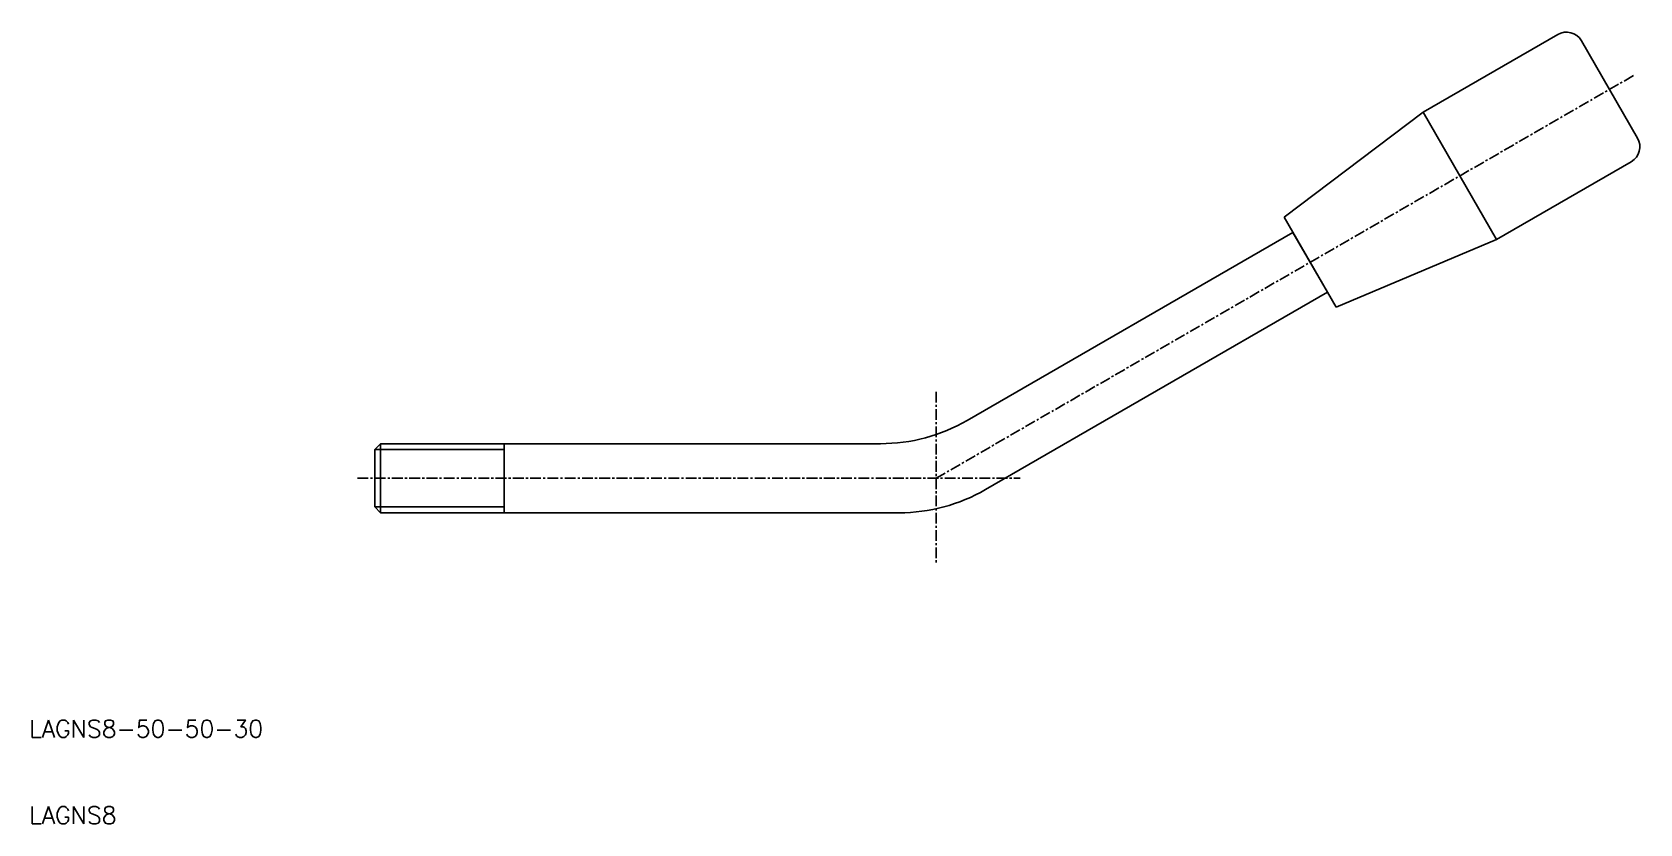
# Model space of a CAD drawing. Extents: x 10 to 196, y 10 to 102.
import ezdxf

# ---------------------------------------------------------------- set-up
doc = ezdxf.new("R2010")
doc.units = 0
doc.linetypes.add('CENTER', pattern=[2, 1.25, -0.25, 0.25, -0.25])
doc.layers.get('0').update_dxf_attribs({"linetype": 'CONTINUOUS'})
doc.layers.add('CENTER', color=1, linetype='CENTER')
doc.styles.get("Standard").update_dxf_attribs({"font": 'txt.shx'})

msp = doc.modelspace()

# ---------------------------------------------------------------- linework, layer by layer
at = {"color": 7, "linetype": 'CONTINUOUS'}
for p, q in [((186.96, 101.36), (171.37, 92.36)), ((196.19, 89.37), (189.69, 100.63)), ((171.37, 92.36), (155.3, 80.2)), ((179.87, 77.64), (171.37, 92.36)), ((179.87, 77.64), (195.46, 86.64)), ((155.3, 80.2), (161.3, 69.8)), ((118.57, 56.68), (156.3, 78.46)), ((160.3, 71.54), (156.3, 78.46)), ((156.3, 78.46), (160.3, 71.54)), ((161.3, 69.8), (179.87, 77.64)), ((120.71, 48.68), (160.3, 71.54)), ((50.68, 54), (50, 53.32)), ((50.68, 54), (65, 54)), ((50.68, 54), (50.68, 46)), ((65, 54), (65, 46)), ((108.57, 54), (65, 54)), ((50, 53.32), (50, 46.68)), ((50, 46.68), (50.68, 46)), ((50.68, 46), (65, 46)), ((110.71, 46), (65, 46))]:
    msp.add_line(p, q, dxfattribs=at)
at = {"color": 3, "linetype": 'CONTINUOUS'}
for p, q in [((50, 53.32), (65, 53.32)), ((50, 46.68), (65, 46.68))]:
    msp.add_line(p, q, dxfattribs=at)
at = {"color": 7, "linetype": 'CONTINUOUS'}
for centre, radius, start, end in [((187.96, 99.63), 2, 30, 120), ((194.46, 88.37), 2, 300, 30), ((108.57, 74), 20, 270, 300), ((110.71, 66), 20, 270, 300)]:
    msp.add_arc(centre, radius, start, end, dxfattribs=at)
at = {"layer": 'CENTER', "color": 1, "linetype": 'CENTER'}
for p, q in [((195.71, 96.6), (115, 50)), ((115, 60), (115, 40)), ((48, 50), (124.73, 50))]:
    msp.add_line(p, q, dxfattribs=at)

# ---------------------------------------------------------------- texts
at = {"color": 7, "linetype": 'CONTINUOUS'}
for s, p in [('LAGNS8-50-50-30', (10, 20)), ('LAGNS8', (10, 10))]:
    msp.add_text(s, height=2, dxfattribs=at).set_placement(p)

doc.saveas('drawing.dxf')
